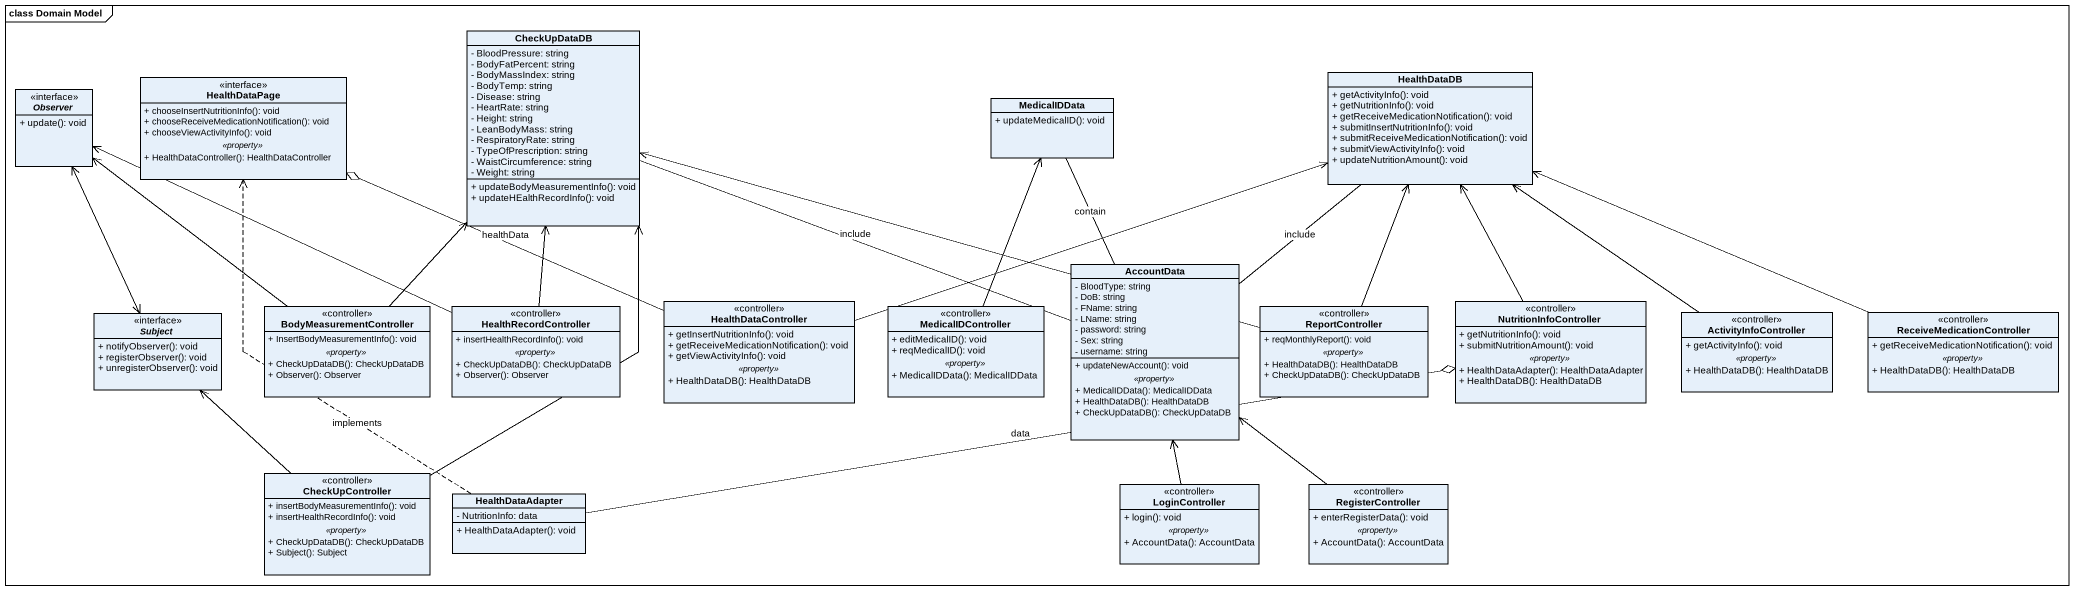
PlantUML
@startuml
mainframe class Domain Model
hide circle
hide empty members
skinparam classAttributeIconSize 0
class CheckUpDataDB {
  - BloodPressure: string
  - BodyFatPercent: string
  - BodyMassIndex: string
  - BodyTemp: string
  - Disease: string
  - HeartRate: string
  - Height: string
  - LeanBodyMass: string
  - RespiratoryRate: string
  - TypeOfPrescription: string
  - WaistCircumference: string
  - Weight: string
  + updateBodyMeasurementInfo(): void
  + updateHEalthRecordInfo(): void
}
interface Observer <<interface>> {
  + update(): void
}
class HealthDataPage <<interface>> {
  + chooseInsertNutritionInfo(): void
  + chooseReceiveMedicationNotification(): void
  + chooseViewActivityInfo(): void
  .. <<property>> ..
  + HealthDataController(): HealthDataController
}
class MedicalIDData {
  + updateMedicalID(): void
}
class HealthDataDB {
  + getActivityInfo(): void
  + getNutritionInfo(): void
  + getReceiveMedicationNotification(): void
  + submitInsertNutritionInfo(): void
  + submitReceiveMedicationNotification(): void
  + submitViewActivityInfo(): void
  + updateNutritionAmount(): void
}
class AccountData {
  - BloodType: string
  - DoB: string
  - FName: string
  - LName: string
  - password: string
  - Sex: string
  - username: string
  --
  + updateNewAccount(): void
  .. <<property>> ..
  + MedicalIDData(): MedicalIDData
  + HealthDataDB(): HealthDataDB
  + CheckUpDataDB(): CheckUpDataDB
}
interface Subject <<interface>> {
  + notifyObserver(): void
  + registerObserver(): void
  + unregisterObserver(): void
}
class BodyMeasurementController <<controller>> {
  + InsertBodyMeasurementInfo(): void
  .. <<property>> ..
  + CheckUpDataDB(): CheckUpDataDB
  + Observer(): Observer
}
class HealthRecordController <<controller>> {
  + insertHealthRecordInfo(): void
  .. <<property>> ..
  + CheckUpDataDB(): CheckUpDataDB
  + Observer(): Observer
}
class HealthDataController <<controller>> {
  + getInsertNutritionInfo(): void
  + getReceiveMedicationNotification(): void
  + getViewActivityInfo(): void
  .. <<property>> ..
  + HealthDataDB(): HealthDataDB
}
class MedicalIDController <<controller>> {
  + editMedicalID(): void
  + reqMedicalID(): void
  .. <<property>> ..
  + MedicalIDData(): MedicalIDData
}
class ReportController <<controller>> {
  + reqMonthlyReport(): void
  .. <<property>> ..
  + HealthDataDB(): HealthDataDB
  + CheckUpDataDB(): CheckUpDataDB
}
class NutritionInfoController <<controller>> {
  + getNutritionInfo(): void
  + submitNutritionAmount(): void
  .. <<property>> ..
  + HealthDataAdapter(): HealthDataAdapter
  + HealthDataDB(): HealthDataDB
}
class ActivityInfoController <<controller>> {
  + getActivityInfo(): void
  .. <<property>> ..
  + HealthDataDB(): HealthDataDB
}
class ReceiveMedicationController <<controller>> {
  + getReceiveMedicationNotification(): void
  .. <<property>> ..
  + HealthDataDB(): HealthDataDB
}
class CheckUpController <<controller>> {
  + insertBodyMeasurementInfo(): void
  + insertHealthRecordInfo(): void
  .. <<property>> ..
  + CheckUpDataDB(): CheckUpDataDB
  + Subject(): Subject
}
class LoginController <<controller>> {
  + login(): void
  .. <<property>> ..
  + AccountData(): AccountData
}
class RegisterController <<controller>> {
  + enterRegisterData(): void
  .. <<property>> ..
  + AccountData(): AccountData
}
class HealthDataAdapter {
  - NutritionInfo: data
  + HealthDataAdapter(): void
}
AccountData -left- CheckUpDataDB : include
AccountData -up- MedicalIDData : contain
AccountData -up- HealthDataDB : include
Subject <-up-> Observer
BodyMeasurementController -up-> CheckUpDataDB
BodyMeasurementController -up-> Observer
HealthRecordController -up-> CheckUpDataDB
HealthRecordController -left-> Observer
HealthDataController -left-o HealthDataPage : healthData
HealthDataController -right-> HealthDataDB
MedicalIDController -up-> MedicalIDData
ReportController -left-> CheckUpDataDB
ReportController -up-> HealthDataDB
NutritionInfoController -up-> HealthDataDB
ActivityInfoController -up-> HealthDataDB
ReceiveMedicationController -left-> HealthDataDB
CheckUpController -up-> CheckUpDataDB
CheckUpController -up-> Subject
LoginController -up-> AccountData
RegisterController -up-> AccountData
HealthDataAdapter .up.> HealthDataPage : implements
HealthDataAdapter -right-o NutritionInfoController : data
@enduml
